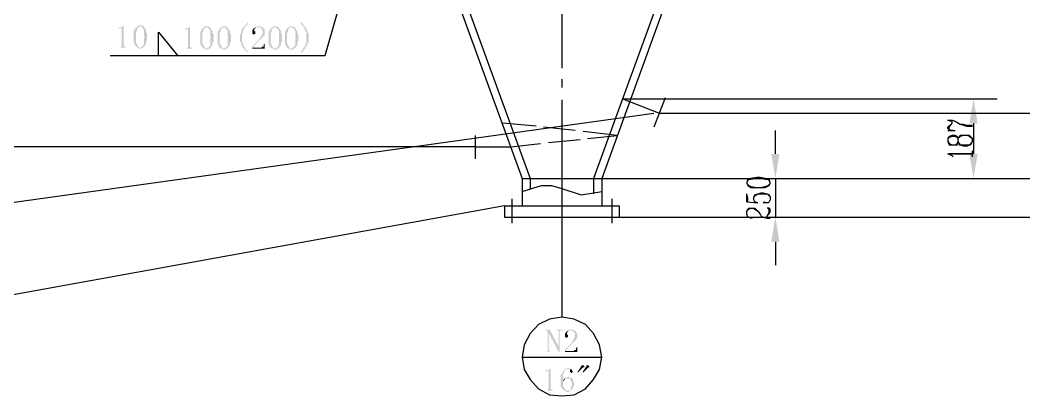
# Model space of a CAD drawing. Extents: x 51 to 246, y 3 to 417.
# Drawn here: x 87.11 to 128.71, y 220.01 to 235.58 of the extents above; entities that cross this region are included whole.
import ezdxf

# ---------------------------------------------------------------- set-up
doc = ezdxf.new("R2010")
doc.units = 0
doc.header["$MEASUREMENT"] = 0
doc.layers.add('_____1', color=160, linetype='Continuous')

msp = doc.modelspace()

# ---------------------------------------------------------------- hatches: boundary and pattern name
at = {"layer": '_____1'}
for points in [[(96.52, 235.5), (96.52, 235.458), (96.435, 235.373), (96.393, 235.331), (96.351, 235.288), (96.351, 235.246), (96.308, 235.246), (96.308, 235.161), (96.266, 235.119), (96.266, 235.034), (96.224, 234.992), (96.224, 234.696), (96.266, 234.696), (96.266, 234.569), (96.308, 234.569), (96.308, 234.484), (96.351, 234.484), (96.351, 234.442), (96.393, 234.399), (96.393, 234.357), (96.435, 234.357), (96.435, 234.315), (96.478, 234.315), (96.478, 234.272), (96.52, 234.272), (96.52, 234.23), (96.562, 234.272), (96.52, 234.272), (96.52, 234.315), (96.435, 234.399), (96.435, 234.442), (96.393, 234.484), (96.393, 234.526), (96.351, 234.526), (96.351, 234.653), (96.308, 234.653), (96.308, 235.034), (96.351, 235.077), (96.351, 235.161), (96.393, 235.204), (96.393, 235.246), (96.435, 235.288), (96.435, 235.331), (96.478, 235.331), (96.478, 235.373), (96.52, 235.373), (96.52, 235.415), (96.562, 235.458)], [(98.764, 235.5), (98.721, 235.458), (98.806, 235.373), (98.848, 235.331), (98.848, 235.288), (98.891, 235.288), (98.891, 235.204), (98.933, 235.204), (98.933, 235.119), (98.975, 235.077), (98.975, 234.611), (98.933, 234.611), (98.933, 234.526), (98.891, 234.484), (98.891, 234.442), (98.848, 234.442), (98.848, 234.357), (98.806, 234.357), (98.806, 234.315), (98.764, 234.315), (98.764, 234.272), (98.721, 234.272), (98.764, 234.23), (98.806, 234.272), (98.848, 234.315), (98.891, 234.357), (98.891, 234.399), (98.933, 234.399), (98.933, 234.442), (98.975, 234.484), (98.975, 234.526), (99.018, 234.569), (99.018, 234.653), (99.06, 234.653), (99.06, 235.034), (99.018, 235.077), (99.018, 235.161), (98.975, 235.204), (98.975, 235.246), (98.933, 235.246), (98.933, 235.288), (98.848, 235.373), (98.848, 235.415), (98.806, 235.458)], [(91.398, 235.373), (91.313, 235.288), (91.186, 235.288), (91.186, 235.246), (91.313, 235.246), (91.313, 234.484), (91.271, 234.484), (91.271, 234.442), (91.186, 234.442), (91.567, 234.442), (91.482, 234.442), (91.482, 234.484), (91.44, 234.484), (91.398, 234.526)], [(91.948, 235.331), (91.948, 235.288), (91.906, 235.288), (91.906, 235.246), (91.863, 235.246), (91.863, 235.161), (91.821, 235.161), (91.821, 234.611), (91.863, 234.611), (91.863, 234.526), (91.906, 234.526), (91.906, 234.484), (91.948, 234.484), (91.948, 234.442), (92.033, 234.442), (92.033, 234.399), (92.16, 234.399), (92.16, 234.442), (92.202, 234.442), (92.033, 234.442), (92.033, 234.484), (91.99, 234.484), (91.99, 234.526), (91.948, 234.569), (91.948, 234.611), (91.906, 234.653), (91.906, 235.119), (91.948, 235.119), (91.948, 235.246), (91.99, 235.246), (91.99, 235.288), (92.033, 235.288), (92.033, 235.331), (92.075, 235.331)], [(92.075, 235.373), (92.033, 235.373), (91.99, 235.331), (91.948, 235.331), (92.117, 235.331), (92.202, 235.246), (92.202, 235.204), (92.244, 235.204), (92.244, 234.907), (92.287, 234.907), (92.244, 234.865), (92.244, 234.569), (92.202, 234.569), (92.202, 234.526), (92.16, 234.484), (92.117, 234.484), (92.117, 234.442), (92.075, 234.442), (92.202, 234.442), (92.287, 234.526), (92.287, 234.569), (92.329, 234.569), (92.329, 234.696), (92.371, 234.738), (92.371, 235.034), (92.329, 235.077), (92.329, 235.204), (92.287, 235.204), (92.287, 235.246), (92.244, 235.288), (92.244, 235.331), (92.202, 235.331), (92.16, 235.373), (92.117, 235.373)], [(94.149, 235.331), (94.065, 235.246), (93.938, 235.246), (93.938, 235.204), (94.065, 235.204), (94.065, 234.442), (94.022, 234.442), (94.022, 234.399), (93.938, 234.399), (94.319, 234.399), (94.234, 234.399), (94.234, 234.442), (94.192, 234.442), (94.149, 234.484)], [(94.7, 235.288), (94.7, 235.246), (94.657, 235.246), (94.657, 235.204), (94.615, 235.204), (94.615, 235.119), (94.573, 235.119), (94.573, 234.569), (94.615, 234.569), (94.615, 234.484), (94.657, 234.484), (94.657, 234.442), (94.7, 234.442), (94.7, 234.399), (94.784, 234.399), (94.784, 234.357), (94.911, 234.357), (94.911, 234.399), (94.954, 234.399), (94.784, 234.399), (94.784, 234.442), (94.742, 234.442), (94.742, 234.484), (94.7, 234.526), (94.7, 234.569), (94.657, 234.611), (94.657, 235.077), (94.7, 235.077), (94.7, 235.204), (94.742, 235.204), (94.742, 235.246), (94.784, 235.246), (94.784, 235.288), (94.827, 235.288)], [(94.827, 235.331), (94.784, 235.331), (94.742, 235.288), (94.7, 235.288), (94.869, 235.288), (94.954, 235.204), (94.954, 235.161), (94.996, 235.161), (94.996, 234.865), (95.038, 234.865), (94.996, 234.823), (94.996, 234.526), (94.954, 234.526), (94.954, 234.484), (94.911, 234.442), (94.869, 234.442), (94.869, 234.399), (94.827, 234.399), (94.954, 234.399), (95.038, 234.484), (95.038, 234.526), (95.081, 234.526), (95.081, 234.653), (95.123, 234.696), (95.123, 234.992), (95.081, 235.034), (95.081, 235.161), (95.038, 235.161), (95.038, 235.204), (94.996, 235.246), (94.996, 235.288), (94.954, 235.288), (94.911, 235.331), (94.869, 235.331)], [(95.419, 235.288), (95.419, 235.246), (95.377, 235.246), (95.377, 235.204), (95.335, 235.204), (95.335, 235.119), (95.292, 235.119), (95.292, 234.569), (95.335, 234.569), (95.335, 234.484), (95.377, 234.484), (95.377, 234.442), (95.419, 234.442), (95.419, 234.399), (95.504, 234.399), (95.504, 234.357), (95.631, 234.357), (95.631, 234.399), (95.673, 234.399), (95.504, 234.399), (95.504, 234.442), (95.462, 234.442), (95.462, 234.484), (95.419, 234.526), (95.419, 234.569), (95.377, 234.611), (95.377, 235.077), (95.419, 235.077), (95.419, 235.204), (95.462, 235.204), (95.462, 235.246), (95.504, 235.246), (95.504, 235.288), (95.546, 235.288)], [(95.546, 235.331), (95.504, 235.331), (95.462, 235.288), (95.419, 235.288), (95.589, 235.288), (95.673, 235.204), (95.673, 235.161), (95.716, 235.161), (95.716, 234.865), (95.758, 234.865), (95.716, 234.823), (95.716, 234.526), (95.673, 234.526), (95.673, 234.484), (95.631, 234.442), (95.589, 234.442), (95.589, 234.399), (95.546, 234.399), (95.673, 234.399), (95.758, 234.484), (95.758, 234.526), (95.8, 234.526), (95.8, 234.653), (95.843, 234.696), (95.843, 234.992), (95.8, 235.034), (95.8, 235.161), (95.758, 235.161), (95.758, 235.204), (95.716, 235.246), (95.716, 235.288), (95.673, 235.288), (95.631, 235.331), (95.589, 235.331)], [(96.986, 235.331), (96.901, 235.331), (96.901, 235.288), (96.859, 235.288), (97.07, 235.288), (97.07, 235.246), (97.113, 235.246), (97.113, 235.204), (97.155, 235.161), (97.155, 234.992), (97.113, 234.992), (97.113, 234.907), (97.07, 234.907), (97.07, 234.865), (96.986, 234.78), (96.986, 234.738), (96.943, 234.738), (96.943, 234.696), (96.901, 234.696), (96.901, 234.653), (96.859, 234.653), (96.859, 234.611), (96.816, 234.611), (96.816, 234.569), (96.732, 234.484), (96.732, 234.442), (96.774, 234.442), (96.774, 234.484), (96.816, 234.484), (96.816, 234.526), (96.986, 234.696), (96.986, 234.738), (97.028, 234.738), (97.028, 234.78), (97.07, 234.78), (97.197, 234.907), (97.197, 234.95), (97.24, 234.95), (97.24, 235.204), (97.197, 235.204), (97.197, 235.246), (97.155, 235.288), (97.113, 235.288), (97.07, 235.331), (97.028, 235.331)], [(96.859, 235.288), (96.816, 235.246), (96.774, 235.246), (96.774, 235.204), (96.732, 235.161), (96.732, 235.034), (96.774, 234.992), (96.816, 234.992), (96.859, 235.034), (96.859, 235.119), (96.816, 235.119), (96.816, 235.204), (96.901, 235.288), (96.986, 235.288)], [(97.536, 235.288), (97.536, 235.246), (97.494, 235.246), (97.494, 235.204), (97.451, 235.204), (97.451, 235.119), (97.409, 235.119), (97.409, 234.569), (97.451, 234.569), (97.451, 234.484), (97.494, 234.484), (97.494, 234.442), (97.536, 234.442), (97.536, 234.399), (97.621, 234.399), (97.621, 234.357), (97.748, 234.357), (97.748, 234.399), (97.79, 234.399), (97.621, 234.399), (97.621, 234.442), (97.578, 234.442), (97.578, 234.484), (97.536, 234.526), (97.536, 234.569), (97.494, 234.611), (97.494, 235.077), (97.536, 235.077), (97.536, 235.204), (97.578, 235.204), (97.578, 235.246), (97.621, 235.246), (97.621, 235.288), (97.663, 235.288)], [(97.663, 235.331), (97.621, 235.331), (97.578, 235.288), (97.536, 235.288), (97.705, 235.288), (97.79, 235.204), (97.79, 235.161), (97.832, 235.161), (97.832, 234.865), (97.875, 234.865), (97.832, 234.823), (97.832, 234.526), (97.79, 234.526), (97.79, 234.484), (97.748, 234.442), (97.705, 234.442), (97.705, 234.399), (97.663, 234.399), (97.79, 234.399), (97.875, 234.484), (97.875, 234.526), (97.917, 234.526), (97.917, 234.653), (97.959, 234.696), (97.959, 234.992), (97.917, 235.034), (97.917, 235.161), (97.875, 235.161), (97.875, 235.204), (97.832, 235.246), (97.832, 235.288), (97.79, 235.288), (97.748, 235.331), (97.705, 235.331)], [(98.213, 235.288), (98.213, 235.246), (98.171, 235.246), (98.171, 235.204), (98.129, 235.204), (98.129, 235.119), (98.086, 235.119), (98.086, 234.569), (98.129, 234.569), (98.129, 234.484), (98.171, 234.484), (98.171, 234.442), (98.213, 234.442), (98.213, 234.399), (98.298, 234.399), (98.298, 234.357), (98.425, 234.357), (98.425, 234.399), (98.467, 234.399), (98.298, 234.399), (98.298, 234.442), (98.256, 234.442), (98.256, 234.484), (98.213, 234.526), (98.213, 234.569), (98.171, 234.611), (98.171, 235.077), (98.213, 235.077), (98.213, 235.204), (98.256, 235.204), (98.256, 235.246), (98.298, 235.246), (98.298, 235.288), (98.34, 235.288)], [(98.34, 235.331), (98.298, 235.331), (98.256, 235.288), (98.213, 235.288), (98.383, 235.288), (98.467, 235.204), (98.467, 235.161), (98.51, 235.161), (98.51, 234.865), (98.552, 234.865), (98.51, 234.823), (98.51, 234.526), (98.467, 234.526), (98.467, 234.484), (98.425, 234.442), (98.383, 234.442), (98.383, 234.399), (98.34, 234.399), (98.467, 234.399), (98.552, 234.484), (98.552, 234.526), (98.594, 234.526), (98.594, 234.653), (98.637, 234.696), (98.637, 234.992), (98.594, 235.034), (98.594, 235.161), (98.552, 235.161), (98.552, 235.204), (98.51, 235.246), (98.51, 235.288), (98.467, 235.288), (98.425, 235.331), (98.383, 235.331)], [(97.24, 234.611), (97.197, 234.569), (97.197, 234.484), (97.113, 234.484), (97.113, 234.442), (96.732, 234.442), (96.732, 234.399), (97.24, 234.399)], [(126.45, 231.309), (126.788, 231.309), (126.619, 232.325)], [(118.237, 230.039), (118.576, 230.039), (118.406, 229.023)], [(126.45, 230.039), (126.788, 230.039), (126.619, 229.023)], [(118.237, 226.398), (118.576, 226.398), (118.406, 227.414)], [(109.051, 222.758), (108.881, 222.758), (108.881, 222.715), (108.966, 222.715), (108.966, 222.673), (109.008, 222.631), (109.432, 221.826), (109.432, 222.038)], [(108.966, 222.673), (108.966, 221.826), (108.881, 221.826), (109.093, 221.826), (109.051, 221.826), (109.051, 221.869), (109.008, 221.869), (109.008, 222.631)], [(109.559, 222.758), (109.347, 222.758), (109.347, 222.715), (109.432, 222.715), (109.432, 221.826), (109.474, 221.826), (109.474, 222.715), (109.559, 222.715)], [(109.94, 222.758), (109.855, 222.758), (109.855, 222.715), (109.813, 222.715), (110.024, 222.715), (110.024, 222.673), (110.067, 222.673), (110.067, 222.631), (110.109, 222.588), (110.109, 222.419), (110.067, 222.419), (110.067, 222.334), (110.024, 222.334), (110.024, 222.292), (109.94, 222.207), (109.94, 222.165), (109.897, 222.165), (109.897, 222.123), (109.855, 222.123), (109.855, 222.08), (109.813, 222.08), (109.813, 222.038), (109.77, 222.038), (109.77, 221.996), (109.686, 221.911), (109.686, 221.869), (109.728, 221.869), (109.728, 221.911), (109.77, 221.911), (109.77, 221.953), (109.94, 222.123), (109.94, 222.165), (109.982, 222.165), (109.982, 222.207), (110.024, 222.207), (110.151, 222.334), (110.151, 222.377), (110.194, 222.377), (110.194, 222.631), (110.151, 222.631), (110.151, 222.673), (110.109, 222.715), (110.067, 222.715), (110.024, 222.758), (109.982, 222.758)], [(109.813, 222.715), (109.77, 222.673), (109.728, 222.673), (109.728, 222.631), (109.686, 222.588), (109.686, 222.461), (109.728, 222.419), (109.77, 222.419), (109.813, 222.461), (109.813, 222.546), (109.77, 222.546), (109.77, 222.631), (109.855, 222.715), (109.94, 222.715)], [(110.194, 222.038), (110.151, 221.996), (110.151, 221.911), (110.067, 221.911), (110.067, 221.869), (109.686, 221.869), (109.686, 221.826), (110.194, 221.826)], [(109.093, 221.149), (109.051, 221.107), (109.008, 221.064), (108.881, 221.064), (108.881, 221.022), (109.008, 221.022), (109.008, 220.26), (108.966, 220.26), (108.966, 220.218), (108.881, 220.218), (109.262, 220.218), (109.178, 220.218), (109.178, 220.26), (109.135, 220.26), (109.093, 220.302)], [(109.94, 221.107), (109.813, 221.107), (109.897, 221.107), (109.897, 220.98), (109.94, 220.98), (109.94, 220.937), (110.024, 221.022), (109.982, 221.064), (109.982, 221.107)], [(110.405, 221.276), (110.363, 221.276), (110.363, 221.234), (110.194, 220.98), (110.236, 220.98), (110.448, 221.191), (110.49, 221.191), (110.49, 221.234), (110.448, 221.276)], [(110.617, 221.276), (110.575, 221.276), (110.575, 221.234), (110.405, 220.98), (110.448, 220.98), (110.659, 221.191), (110.702, 221.191), (110.702, 221.234), (110.659, 221.276)], [(109.643, 220.726), (109.643, 220.683), (109.601, 220.683), (109.601, 220.641), (109.643, 220.641), (109.643, 220.683), (109.686, 220.683), (109.686, 220.726), (109.813, 220.726)], [(109.813, 220.81), (109.77, 220.768), (109.686, 220.768), (109.643, 220.726), (109.897, 220.726), (109.897, 220.683), (109.94, 220.683), (109.94, 220.599), (109.982, 220.556), (109.982, 220.429), (109.94, 220.387), (109.94, 220.26), (109.897, 220.26), (109.897, 220.218), (109.643, 220.218), (109.728, 220.218), (109.728, 220.175), (109.855, 220.175), (109.897, 220.218), (109.94, 220.218), (109.94, 220.26), (109.982, 220.26), (109.982, 220.302), (110.024, 220.302), (110.024, 220.387), (110.067, 220.429), (110.067, 220.599), (110.024, 220.599), (110.024, 220.683), (109.94, 220.768), (109.855, 220.768), (109.855, 220.81)]]:
    msp.add_hatch(color=7, dxfattribs=at).paths.add_polyline_path(points, is_closed=False)
msp.add_hatch(color=7, dxfattribs=at).paths.add_polyline_path([(109.855, 221.149), (109.77, 221.149), (109.728, 221.107), (109.686, 221.107), (109.601, 221.022), (109.601, 220.98), (109.559, 220.98), (109.559, 220.895), (109.516, 220.895), (109.516, 220.387), (109.559, 220.345), (109.559, 220.302), (109.601, 220.302), (109.601, 220.26), (109.643, 220.218), (109.813, 220.218), (109.728, 220.218), (109.728, 220.26), (109.686, 220.26), (109.686, 220.302), (109.643, 220.302), (109.643, 220.387), (109.601, 220.387), (109.601, 220.599), (109.643, 220.641), (109.601, 220.641), (109.601, 220.937), (109.643, 220.937), (109.643, 221.022), (109.686, 221.064), (109.728, 221.064), (109.728, 221.107), (109.94, 221.107), (109.897, 221.107), (109.897, 221.149)])

# ---------------------------------------------------------------- linework, layer by layer
at = {"layer": '_____1', "color": 7}
for p, q in [((97.917, 256.497), (107.908, 229.023)), ((98.256, 256.497), (108.246, 229.023)), ((120.862, 256.497), (110.871, 229.023)), ((121.2, 256.497), (111.21, 229.023)), ((109.559, 243.459), (109.559, 233.595)), ((109.559, 233.129), (109.559, 232.791)), ((109.559, 232.283), (109.559, 223.266)), ((113.58, 231.732), (112.056, 232.325)), ((112.056, 232.325), (127.593, 232.325)), ((113.834, 232.367), (113.369, 231.14)), ((69.046, 225.552), (113.369, 231.732)), ((113.58, 231.732), (154.855, 231.732)), ((108.5, 231.182), (107.103, 231.309)), ((126.619, 231.309), (126.619, 230.039)), ((110.109, 231.013), (108.797, 231.14)), ((118.406, 230.039), (118.406, 231.013)), ((125.561, 231.013), (125.857, 231.013)), ((105.96, 230.801), (105.96, 229.827)), ((109.008, 230.505), (110.321, 230.632)), ((105.96, 230.335), (70.993, 230.335)), ((106.003, 230.335), (107.442, 230.335)), ((107.442, 230.335), (108.67, 230.462)), ((126.577, 229.912), (126.577, 230.166)), ((107.908, 229.023), (107.908, 227.88)), ((107.908, 229.023), (111.21, 229.023)), ((108.246, 229.023), (108.246, 228.6)), ((110.871, 229.023), (110.871, 228.388)), ((111.21, 229.023), (148.929, 229.023)), ((111.21, 229.023), (111.21, 227.88)), ((115.782, 229.023), (119.422, 229.023)), ((118.406, 229.023), (118.406, 227.414)), ((125.984, 229.023), (127.593, 229.023)), ((117.221, 228.049), (117.221, 228.388)), ((107.484, 228.176), (107.484, 227.16)), ((111.633, 228.176), (111.633, 227.16)), ((107.188, 227.88), (107.188, 227.414)), ((107.188, 227.88), (111.929, 227.88)), ((111.929, 227.88), (111.929, 227.414)), ((107.188, 227.414), (111.929, 227.414)), ((111.929, 227.414), (119.422, 227.414)), ((119.422, 227.414), (152.231, 227.414)), ((118.406, 226.398), (118.406, 225.425))]:
    msp.add_line(p, q, dxfattribs=at)
for points in [[(102.531, 243.84), (102.404, 242.824), (102.108, 242.908), (102.531, 243.84), (102.362, 242.866), (102.15, 242.908), (102.531, 243.84), (102.277, 242.866), (102.235, 242.908), (102.531, 243.84), (99.737, 234.103), (90.847, 234.103)], [(92.837, 234.103), (92.837, 235.077), (93.641, 234.103)], [(125.772, 231.013), (125.645, 231.013), (125.561, 231.097), (125.561, 231.14), (125.73, 231.309), (125.73, 231.394), (125.645, 231.394), (125.561, 231.436)], [(125.561, 231.436), (125.73, 231.436), (125.857, 231.394), (126.069, 231.267), (126.196, 231.267), (126.323, 231.224), (126.577, 231.224)], [(125.645, 231.013), (125.603, 231.097), (125.603, 231.14), (125.73, 231.309)], [(125.857, 231.394), (126.069, 231.267), (126.323, 231.182), (126.577, 231.182)], [(110.617, 230.674), (111.845, 230.801), (110.448, 230.97)], [(125.561, 230.547), (125.603, 230.42), (125.942, 230.42), (125.984, 230.547), (125.984, 230.674), (125.942, 230.759), (125.857, 230.801), (125.73, 230.801), (125.603, 230.759), (125.561, 230.674), (125.561, 230.547), (125.603, 230.462), (125.73, 230.42), (125.857, 230.42), (125.942, 230.462), (125.984, 230.547)], [(125.984, 230.674), (125.942, 230.716), (125.857, 230.759), (125.73, 230.759), (125.603, 230.716), (125.561, 230.674)], [(125.984, 230.547), (126.026, 230.42), (126.069, 230.42), (126.196, 230.378), (126.365, 230.378), (126.45, 230.42), (126.492, 230.42), (126.577, 230.547), (126.577, 230.674), (126.45, 230.801), (126.069, 230.801), (126.026, 230.759), (125.984, 230.674)], [(125.984, 230.547), (126.026, 230.462), (126.069, 230.42), (126.45, 230.42), (126.577, 230.547)], [(126.577, 230.674), (126.492, 230.716), (126.45, 230.759), (126.365, 230.801), (126.196, 230.801), (126.069, 230.759), (126.026, 230.716)], [(125.772, 229.912), (125.73, 229.954), (125.561, 230.039), (126.577, 230.039), (125.603, 230.039)], [(117.221, 228.811), (117.263, 228.727), (117.39, 228.642), (117.983, 228.642), (118.152, 228.727), (118.195, 228.811), (118.195, 228.854), (118.152, 228.981), (117.983, 229.023), (117.771, 229.065), (117.644, 229.065), (117.39, 229.023), (117.263, 228.981), (117.221, 228.854), (117.221, 228.811), (117.306, 228.727), (117.39, 228.684), (117.644, 228.642), (117.771, 228.642), (117.983, 228.684), (118.11, 228.727), (118.195, 228.811)], [(118.195, 228.854), (118.152, 228.938), (118.11, 228.981), (117.983, 228.981), (117.771, 229.023), (117.644, 229.023), (117.39, 228.981), (117.306, 228.981), (117.263, 228.938)], [(107.908, 228.473), (108.712, 228.727), (109.135, 228.727), (109.559, 228.6), (110.363, 228.346), (111.21, 228.473)], [(117.221, 228.049), (117.687, 228.007), (117.56, 228.049), (117.517, 228.134), (117.517, 228.261), (117.56, 228.346), (117.814, 228.43), (117.898, 228.43), (118.068, 228.388), (118.152, 228.346), (118.195, 228.261), (118.195, 228.134), (118.152, 228.049), (118.11, 228.007), (117.898, 228.007), (117.941, 228.049), (117.983, 228.007)], [(117.263, 228.049), (117.263, 228.219), (117.221, 228.388)], [(117.517, 228.261), (117.56, 228.303), (117.687, 228.388), (118.068, 228.388), (118.195, 228.261)], [(107.188, 227.88), (69.046, 220.98), (65.744, 220.98)], [(117.39, 227.414), (117.475, 227.414), (117.433, 227.372), (117.39, 227.372), (117.306, 227.414), (117.263, 227.414), (117.221, 227.541), (117.221, 227.668), (117.263, 227.753), (117.306, 227.795), (117.56, 227.795), (117.687, 227.668), (117.771, 227.541), (117.814, 227.457), (117.898, 227.414), (118.068, 227.372), (118.195, 227.372)], [(117.221, 227.668), (117.306, 227.753), (117.39, 227.795), (117.475, 227.795), (117.56, 227.753), (117.687, 227.668), (117.771, 227.541)], [(118.11, 227.372), (118.068, 227.414), (118.068, 227.457), (118.152, 227.626), (118.152, 227.711), (118.11, 227.795), (118.068, 227.795)], [(118.068, 227.457), (118.195, 227.626), (118.195, 227.753), (118.152, 227.795), (118.068, 227.795)], [(107.908, 221.615), (111.21, 221.615), (111.125, 222.123), (110.871, 222.588), (110.532, 222.969), (110.067, 223.181), (109.559, 223.266), (109.051, 223.181), (108.585, 222.969), (108.246, 222.588), (107.992, 222.123), (107.908, 221.615), (107.992, 221.107), (108.246, 220.683), (108.585, 220.302), (109.051, 220.048), (109.559, 220.006), (110.067, 220.048), (110.532, 220.302), (110.871, 220.683), (111.125, 221.107), (111.21, 221.615)]]:
    msp.add_lwpolyline(points, dxfattribs=at)

doc.saveas('drawing.dxf')
